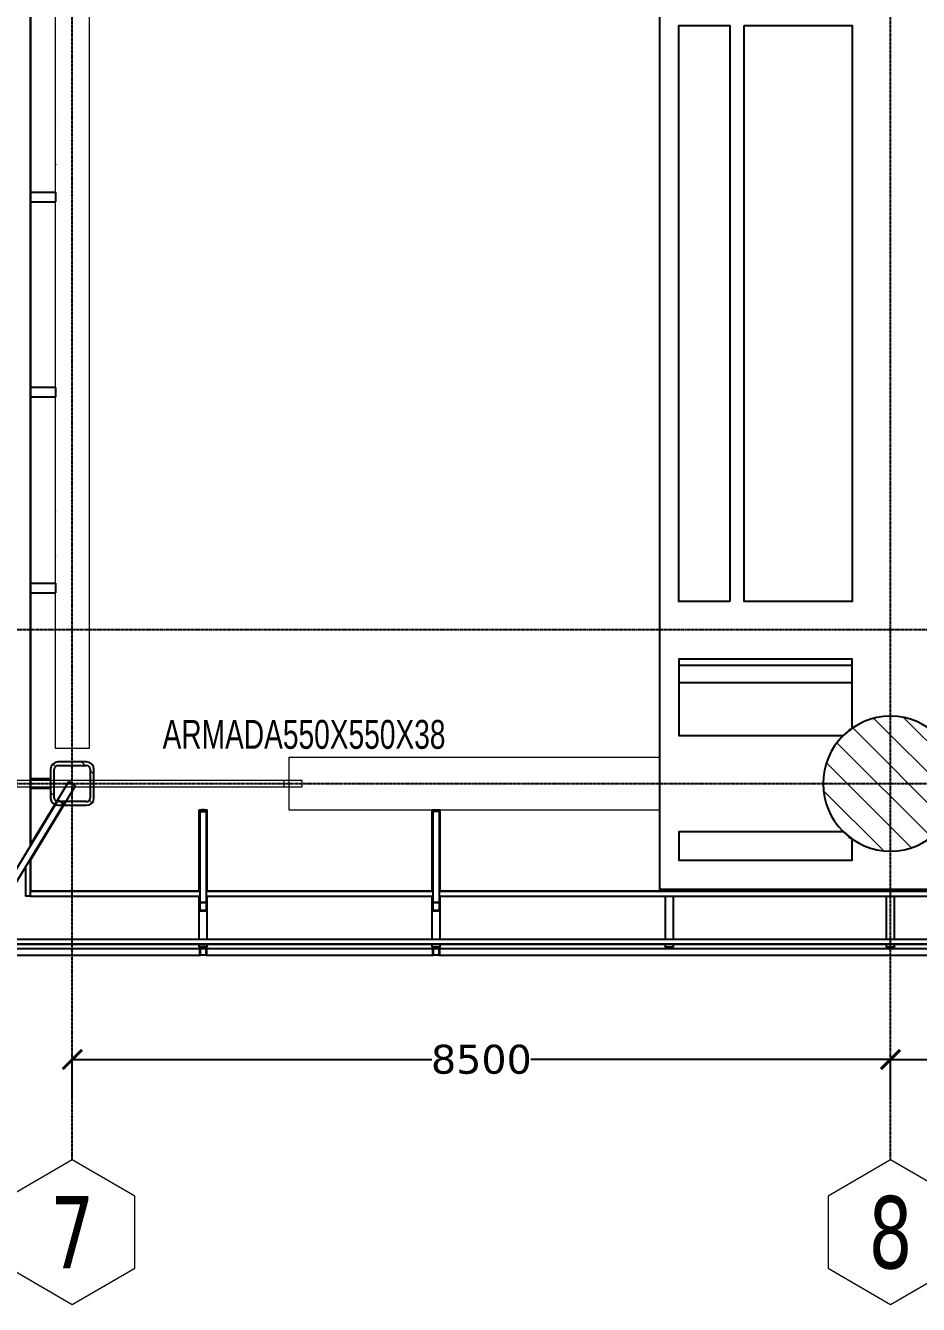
# Model space of a CAD drawing. Header units: millimetres. Extents: x -13767 to 81767, y -11242 to 31862.
# Drawn here: x -485 to 8790, y -5407 to 7870 of the extents above; entities that cross this region are included whole.
import ezdxf
from ezdxf.enums import TextEntityAlignment as Align

# ---------------------------------------------------------------- set-up
doc = ezdxf.new("R2010")
doc.units = ezdxf.units.MM
doc.linetypes.add('Dash', pattern=[0.15875, 0.079375, -0.079375])
doc.linetypes.add('DXK_LINE_DOT3', pattern=[5.9187, 2.979, -0.9799, 0.9799, -0.9799])
for name, color, linetype, lineweight in [('0-1', 250, 'Continuous', 5), ('A-DETL-HDLN', 90, 'Dash', 9), ('E_B_PLACA-1', 10, 'Continuous', 25), ('E_B_PLACA-2', 31, 'Continuous', 25), ('E_COLUMNAS', 1, 'Continuous', 18), ('E_COLUMNAS-1', 31, 'Continuous', 25), ('E_COLUMNAS-2', 1, 'Continuous', 25), ('E_COLUMNAS-4', 1, 'Continuous', 35), ('E_TEXTO', 3, 'Continuous', 9), ('E_VIGAS-1', 6, 'Continuous', 25), ('E_VIGAS-2', 10, 'Continuous', 25), ('HCB_EJES', 1, 'DXK_LINE_DOT3', 9), ('HCB_VIGAS', 4, 'Continuous', 15), ('S-COLS-HDLN-1', 1, 'Continuous', 35), ('S-COLS-HDLN-2', 1, 'Continuous', 9), ('S-FSTN', 2, 'Continuous', 9), ('S-FSTN-1', 2, 'Dash', 9)]:
    doc.layers.add(name, color=color, linetype=linetype, lineweight=lineweight)
for name, color, linetype in [('COTAS', 8, 'Continuous'), ('HCB-EJES', 1, 'Continuous'), ('HCB-ROTULOS', 2, 'Continuous')]:
    doc.layers.add(name, color=color, linetype=linetype)
doc.styles.add('Arial Narrow_2', font='', dxfattribs={"width": 0.85, "height": 0.3})
doc.styles.add('VERDANA', font='verdana.ttf')
doc.styles.get('Arial Narrow_2').set_extended_font_data('Arial Narrow')
doc.dimstyles.new('1.125', dxfattribs={"dimscale": 0, "dimtxt": 300, "dimasz": 200, "dimexe": 4, "dimexo": 4, "dimgap": 15, "dimtad": 0, "dimdec": 0, "dimzin": 4, "dimdsep": 46, "dimtxsty": 'VERDANA', "dimblk": 'ARCHTICK', "dimcen": -10, "dimclrd": 256, "dimclrt": 3, "dimadec": 0, "dimazin": 0, "dimtfac": 1, "dimtdec": 0, "dimtmove": 2, "dimatfit": 0, "dimldrblk": 'OBLIQUE', "dimfxl": 0.05, "dimtolj": 1, "dimtzin": 0, "dimarcsym": 0})

# ---------------------------------------------------------------- blocks, each defined once
blk = doc.blocks.new('EST_SFM_VIGA-METALICA-SECCION-C - EST_SFM_VIGA-METALICA-UPN100-1529678-_26_00m_N_E_-NIVEL-7 DOC')
at = {"layer": 'E_VIGAS-2'}
for p, q in [((13.374, 0.018), (-13.422, 0.018)), ((13.894, 0.018), (13.507, 0.018)), ((13.894, 0.018), (13.894, -0.032)), ((13.589, -0.032), (13.893, -0.032))]:
    blk.add_line(p, q, dxfattribs=at)
blk = doc.blocks.new('EST_SFM_VIGA-METALICA-SECCION-C - EST_SFM_VIGA-METALICA-UPN100-1527742-_26_00m_N_E_-NIVEL-7 DOC')
at = {"layer": 'E_VIGAS-2'}
for p, q in [((-34.827, -0.032), (-34.827, 0.018)), ((-33.066, 0.018), (-34.827, 0.018)), ((-30.646, 0.018), (-32.997, 0.018)), ((29.794, 0.018), (-30.577, 0.018)), ((-34.827, -0.032), (-33.066, -0.032)), ((-32.997, -0.032), (-30.646, -0.032)), ((-30.577, -0.032), (29.794, -0.032))]:
    blk.add_line(p, q, dxfattribs=at)
blk = doc.blocks.new('EST_SFM_VIGA-METALICA-SECCION-C - EST_SFM_VIGA-METALICA-UPN100-1527772-_26_00m_N_E_-NIVEL-7 DOC')
at = {"layer": 'E_VIGAS-2'}
for p, q in [((34.942, 0.032), (-34.929, 0.032)), ((-34.929, -0.018), (34.942, -0.018))]:
    blk.add_line(p, q, dxfattribs=at)
blk = doc.blocks.new('EST_SFM_VIGA-METALICA-SECCION-C - EST_SFM_VIGA-METALICA-UPN160-1608463-_26_00m_N_E_-NIVEL-7 DOC')
at = {"layer": 'E_VIGAS-1'}
for p, q in [((-32.756, 0.047), (-35.11, 0.047)), ((-32.688, 0.047), (-32.755, 0.047)), ((-30.336, 0.047), (-32.687, 0.047)), ((-30.268, 0.047), (-30.335, 0.047)), ((30.104, 0.047), (-30.267, 0.047)), ((-35.116, -0.018), (-32.75, -0.018)), ((-32.692, -0.018), (-30.33, -0.018)), ((-30.272, -0.018), (30.11, -0.018))]:
    blk.add_line(p, q, dxfattribs=at)
blk = doc.blocks.new('EST_SCM_COLUMNA-METALICA-SECCION-CUADRADA - EST_SCM_COLUMNA-TUBULAR-CUADRADA_PTEØ_70x70 e_3mm-1610053-_26_00m_N_E_-NIVEL-7 DOC')
at = {"layer": 'E_COLUMNAS-1'}
for p, q in [((-0.035, -0.029), (-0.035, 0.029)), ((-0.032, 0.029), (-0.032, -0.029)), ((-0.029, 0.035), (0.029, 0.035)), ((0.029, 0.032), (-0.029, 0.032)), ((0.032, -0.029), (0.032, 0.029)), ((0.035, 0.029), (0.035, -0.029)), ((-0.029, -0.032), (0.029, -0.032)), ((0.029, -0.035), (-0.029, -0.035))]:
    blk.add_line(p, q, dxfattribs=at)
for centre, radius, start, end in [((-0.029, 0.029), 0.006, 90, 180), ((-0.029, 0.029), 0.006, 90, 180), ((-0.029, 0.029), 0.003, 90, 180), ((-0.029, 0.029), 0.003, 90, 180), ((0.029, 0.029), 0.006, 0, 90), ((0.029, 0.029), 0.006, 0, 90), ((0.029, 0.029), 0.003, 0, 90), ((0.029, 0.029), 0.003, 0, 90), ((-0.029, -0.029), 0.006, 180, 270), ((-0.029, -0.029), 0.006, 180, 270), ((-0.029, -0.029), 0.003, 180, 270), ((-0.029, -0.029), 0.003, 180, 270), ((0.029, -0.029), 0.003, 270, 360), ((0.029, -0.029), 0.006, 270, 0), ((0.029, -0.029), 0.006, 270, 0), ((0.029, -0.029), 0.003, 270, 0)]:
    blk.add_arc(centre, radius, start, end, dxfattribs=at)
blk = doc.blocks.new('DCTIB_CNI_EST_MOD-1A-FAC_0001_rvt-1-_26_00m_N_E_-NIVEL-7 DOC')
at = {"layer": 'E_B_PLACA-1'}
for p, q in [((-74.597, 166.811), (-74.597, 140.014)), ((-74.597, 139.881), (-74.597, 139.545)), ((-74.597, 139.545), (-72.836, 139.545)), ((-72.768, 139.545), (-70.416, 139.545)), ((-70.348, 139.545), (-9.976, 139.545)), ((-5.177, 138.995), (-75.147, 138.995))]:
    blk.add_line(p, q, dxfattribs=at)
at = {"layer": 'E_B_PLACA-2'}
for p, q in [((-74.597, 140.014), (-74.597, 166.811)), ((-74.597, 139.545), (-74.597, 139.881)), ((-72.836, 139.545), (-74.597, 139.545)), ((-70.416, 139.545), (-72.768, 139.545)), ((-9.976, 139.545), (-70.348, 139.545)), ((-75.147, 138.995), (-5.177, 138.995))]:
    blk.add_line(p, q, dxfattribs=at)
at = {"layer": 'E_VIGAS-1'}
for p, q in [((-74.597, 146.804), (-74.337, 146.804)), ((-74.337, 146.804), (-74.337, 146.704)), ((-74.597, 146.704), (-74.337, 146.704)), ((-74.337, 144.774), (-74.597, 144.774)), ((-74.337, 144.774), (-74.337, 144.674)), ((-74.337, 144.674), (-74.597, 144.674)), ((-74.597, 142.743), (-74.338, 142.743)), ((-74.338, 142.743), (-74.338, 142.643)), ((-74.597, 142.643), (-74.338, 142.643)), ((-74.387, 140.712), (-74.597, 140.712)), ((-74.597, 140.027), (-74.197, 140.684)), ((-74.597, 139.869), (-74.127, 140.641)), ((-74.387, 140.612), (-74.597, 140.612)), ((-74.387, 140.712), (-74.387, 140.612)), ((-74.197, 140.684), (-74.127, 140.641)), ((-74.311, 140.486), (-74.913, 139.496)), ((-74.251, 140.454), (-74.306, 140.488)), ((-74.854, 139.46), (-74.251, 140.449)), ((-72.843, 140.392), (-72.815, 140.392)), ((-72.843, 140.391), (-72.761, 140.391)), ((-72.843, 139.545), (-72.843, 140.391)), ((-72.837, 140.367), (-72.837, 139.425)), ((-72.77, 140.371), (-72.834, 140.371)), ((-72.8, 140.392), (-72.805, 140.392)), ((-72.805, 140.391), (-72.805, 140.391)), ((-72.8, 140.391), (-72.8, 140.391)), ((-72.789, 140.392), (-72.761, 140.392)), ((-72.767, 139.425), (-72.767, 140.367)), ((-72.761, 139.545), (-72.761, 140.391)), ((-70.423, 140.391), (-70.341, 140.391)), ((-70.423, 139.545), (-70.423, 140.391)), ((-70.417, 140.37), (-70.417, 139.425)), ((-70.35, 140.373), (-70.414, 140.373)), ((-70.347, 139.425), (-70.347, 140.37)), ((-70.341, 139.545), (-70.341, 140.391)), ((-68.003, 139.567), (-67.921, 139.567)), ((-68.003, 139.567), (-68.003, 139.545)), ((-67.921, 139.567), (-67.921, 139.545)), ((-65.703, 139.567), (-65.621, 139.567)), ((-65.703, 139.545), (-65.703, 139.567)), ((-65.621, 139.545), (-65.621, 139.567)), ((-72.837, 139.425), (-72.837, 139.347)), ((-72.836, 139.428), (-72.836, 139.425)), ((-72.836, 139.347), (-72.836, 139.425)), ((-72.77, 139.429), (-72.834, 139.429)), ((-72.834, 139.427), (-72.77, 139.427)), ((-72.769, 139.425), (-72.769, 139.428)), ((-72.769, 139.425), (-72.769, 139.347)), ((-72.767, 139.347), (-72.767, 139.425)), ((-70.417, 139.425), (-70.417, 139.347)), ((-70.416, 139.428), (-70.416, 139.425)), ((-70.416, 139.347), (-70.416, 139.425)), ((-70.35, 139.429), (-70.414, 139.429)), ((-70.414, 139.427), (-70.35, 139.427)), ((-70.349, 139.425), (-70.349, 139.428)), ((-70.349, 139.425), (-70.349, 139.347)), ((-70.347, 139.347), (-70.347, 139.425)), ((-72.836, 139.354), (-72.836, 139.347)), ((-72.77, 139.345), (-72.834, 139.345)), ((-72.834, 139.343), (-72.77, 139.343)), ((-72.769, 139.347), (-72.769, 139.354)), ((-70.416, 139.354), (-70.416, 139.347)), ((-70.35, 139.345), (-70.414, 139.345)), ((-70.414, 139.343), (-70.35, 139.343)), ((-70.349, 139.347), (-70.349, 139.354)), ((-72.843, 138.967), (-72.843, 138.995)), ((-72.761, 138.967), (-72.843, 138.967)), ((-72.843, 138.966), (-72.843, 138.967)), ((-72.843, 138.967), (-72.761, 138.967)), ((-72.843, 138.966), (-72.815, 138.966)), ((-72.815, 138.966), (-72.843, 138.966)), ((-72.805, 138.961), (-72.805, 138.966)), ((-72.805, 138.952), (-72.805, 138.961)), ((-72.805, 138.947), (-72.805, 138.949)), ((-72.8, 138.966), (-72.8, 138.961)), ((-72.8, 138.961), (-72.8, 138.952)), ((-72.8, 138.949), (-72.8, 138.947)), ((-72.761, 138.966), (-72.789, 138.966)), ((-72.789, 138.966), (-72.761, 138.966)), ((-72.761, 138.967), (-72.761, 138.995)), ((-72.761, 138.967), (-72.761, 138.966)), ((-70.423, 138.967), (-70.423, 138.995)), ((-70.423, 138.966), (-70.423, 138.967)), ((-70.423, 138.967), (-70.341, 138.967)), ((-70.395, 138.966), (-70.423, 138.966)), ((-70.385, 138.961), (-70.385, 138.966)), ((-70.385, 138.952), (-70.385, 138.961)), ((-70.385, 138.947), (-70.385, 138.949)), ((-70.38, 138.966), (-70.38, 138.961)), ((-70.38, 138.961), (-70.38, 138.952)), ((-70.38, 138.949), (-70.38, 138.947)), ((-70.341, 138.966), (-70.369, 138.966)), ((-70.341, 138.967), (-70.341, 138.995)), ((-70.341, 138.967), (-70.341, 138.966)), ((-68.003, 138.995), (-68.003, 138.967)), ((-68.003, 138.967), (-67.921, 138.967)), ((-68.003, 138.966), (-68.003, 138.967)), ((-67.975, 138.966), (-68.003, 138.966)), ((-67.965, 138.961), (-67.965, 138.966)), ((-67.965, 138.947), (-67.965, 138.961)), ((-67.96, 138.966), (-67.96, 138.961)), ((-67.96, 138.961), (-67.96, 138.947)), ((-67.921, 138.966), (-67.949, 138.966)), ((-67.921, 138.995), (-67.921, 138.967)), ((-67.921, 138.967), (-67.921, 138.966)), ((-65.703, 138.967), (-65.703, 138.995)), ((-65.703, 138.966), (-65.703, 138.967)), ((-65.703, 138.967), (-65.621, 138.967)), ((-65.675, 138.966), (-65.703, 138.966)), ((-65.665, 138.961), (-65.665, 138.966)), ((-65.665, 138.947), (-65.665, 138.961)), ((-65.66, 138.966), (-65.66, 138.961)), ((-65.66, 138.961), (-65.66, 138.947)), ((-65.621, 138.966), (-65.649, 138.966)), ((-65.621, 138.967), (-65.621, 138.995)), ((-65.621, 138.967), (-65.621, 138.966))]:
    blk.add_line(p, q, dxfattribs=at)
at = {"layer": 'E_VIGAS-1', "flags": 128}
for points in [[(-74.306, 140.488), (-74.307, 140.488), (-74.307, 140.488), (-74.308, 140.488), (-74.309, 140.488), (-74.309, 140.487), (-74.31, 140.487), (-74.311, 140.486)], [(-74.251, 140.449), (-74.25, 140.45), (-74.25, 140.451), (-74.25, 140.452), (-74.25, 140.453), (-74.25, 140.453), (-74.251, 140.454), (-74.251, 140.454)], [(-72.837, 140.367), (-72.837, 140.368), (-72.837, 140.369), (-72.836, 140.369), (-72.836, 140.37), (-72.835, 140.37), (-72.835, 140.371), (-72.834, 140.371)], [(-72.77, 140.371), (-72.769, 140.371), (-72.769, 140.37), (-72.768, 140.37), (-72.768, 140.369), (-72.767, 140.369), (-72.767, 140.368), (-72.767, 140.367)], [(-70.417, 140.37), (-70.417, 140.37), (-70.417, 140.371), (-70.416, 140.372), (-70.416, 140.372), (-70.415, 140.373), (-70.415, 140.373), (-70.414, 140.373)], [(-70.35, 140.373), (-70.349, 140.373), (-70.349, 140.373), (-70.348, 140.372), (-70.348, 140.372), (-70.347, 140.371), (-70.347, 140.37), (-70.347, 140.37)], [(-72.834, 139.429), (-72.835, 139.429), (-72.835, 139.428), (-72.836, 139.428), (-72.836, 139.427), (-72.837, 139.427), (-72.837, 139.426), (-72.837, 139.425)], [(-72.836, 139.425), (-72.836, 139.425), (-72.835, 139.426), (-72.835, 139.426), (-72.835, 139.426), (-72.835, 139.427), (-72.834, 139.427), (-72.834, 139.427)], [(-72.767, 139.425), (-72.767, 139.426), (-72.767, 139.427), (-72.768, 139.427), (-72.768, 139.428), (-72.769, 139.428), (-72.769, 139.429), (-72.77, 139.429)], [(-72.77, 139.427), (-72.77, 139.427), (-72.769, 139.427), (-72.769, 139.426), (-72.769, 139.426), (-72.769, 139.426), (-72.769, 139.425), (-72.769, 139.425)], [(-70.414, 139.429), (-70.415, 139.429), (-70.415, 139.428), (-70.416, 139.428), (-70.416, 139.427), (-70.417, 139.427), (-70.417, 139.426), (-70.417, 139.425)], [(-70.416, 139.425), (-70.416, 139.425), (-70.415, 139.426), (-70.415, 139.426), (-70.415, 139.426), (-70.415, 139.427), (-70.414, 139.427), (-70.414, 139.427)], [(-70.347, 139.425), (-70.347, 139.426), (-70.347, 139.427), (-70.348, 139.427), (-70.348, 139.428), (-70.349, 139.428), (-70.349, 139.429), (-70.35, 139.429)], [(-70.35, 139.427), (-70.35, 139.427), (-70.349, 139.427), (-70.349, 139.426), (-70.349, 139.426), (-70.349, 139.426), (-70.349, 139.425), (-70.349, 139.425)], [(-72.837, 139.347), (-72.837, 139.346), (-72.837, 139.345), (-72.836, 139.345), (-72.836, 139.344), (-72.835, 139.344), (-72.835, 139.343), (-72.834, 139.343)], [(-72.834, 139.345), (-72.834, 139.345), (-72.835, 139.345), (-72.835, 139.346), (-72.835, 139.346), (-72.835, 139.346), (-72.836, 139.347), (-72.836, 139.347)], [(-72.77, 139.343), (-72.769, 139.343), (-72.769, 139.344), (-72.768, 139.344), (-72.768, 139.345), (-72.767, 139.345), (-72.767, 139.346), (-72.767, 139.347)], [(-72.769, 139.347), (-72.769, 139.347), (-72.769, 139.346), (-72.769, 139.346), (-72.769, 139.346), (-72.769, 139.345), (-72.77, 139.345), (-72.77, 139.345)], [(-70.417, 139.347), (-70.417, 139.346), (-70.417, 139.345), (-70.416, 139.345), (-70.416, 139.344), (-70.415, 139.344), (-70.415, 139.343), (-70.414, 139.343)], [(-70.414, 139.345), (-70.414, 139.345), (-70.415, 139.345), (-70.415, 139.346), (-70.415, 139.346), (-70.415, 139.346), (-70.416, 139.347), (-70.416, 139.347)], [(-70.35, 139.343), (-70.349, 139.343), (-70.349, 139.344), (-70.348, 139.344), (-70.348, 139.345), (-70.347, 139.345), (-70.347, 139.346), (-70.347, 139.347)], [(-70.349, 139.347), (-70.349, 139.347), (-70.349, 139.346), (-70.349, 139.346), (-70.349, 139.346), (-70.349, 139.345), (-70.35, 139.345), (-70.35, 139.345)]]:
    blk.add_lwpolyline(points, dxfattribs=at)
at = {"layer": 'E_VIGAS-1'}
for centre, start_param, end_param in [((-72.815, 140.391), 0, 1.570796), ((-72.815, 140.391), 4.974188, 5.497787), ((-72.815, 140.391), 6.021386, 6.283185), ((-72.789, 140.391), 1.570796, 3.141593), ((-72.789, 140.391), 3.141593, 3.403392), ((-72.789, 140.391), 3.926991, 4.45059)]:
    blk.add_ellipse(centre, major_axis=(0.0107, 0), ratio=0.002301, start_param=start_param, end_param=end_param, dxfattribs=at)
for points, knots in [([(-72.815, 138.966), (-72.814, 138.966), (-72.813, 138.966), (-72.81, 138.966), (-72.808, 138.965), (-72.806, 138.964), (-72.805, 138.963), (-72.805, 138.962), (-72.805, 138.961)], [0, 0, 0, 0, 0.142857, 0.285714, 0.428571, 0.571429, 0.785714, 1, 1, 1, 1]), ([(-72.805, 138.961), (-72.805, 138.962), (-72.805, 138.963), (-72.807, 138.965), (-72.808, 138.965), (-72.81, 138.966), (-72.811, 138.966), (-72.812, 138.966), (-72.814, 138.966), (-72.815, 138.966)], [0, 0, 0, 0, 0.285714, 0.428571, 0.571429, 0.678571, 0.732143, 0.785714, 1, 1, 1, 1]), ([(-72.79, 138.966), (-72.791, 138.966), (-72.792, 138.966), (-72.794, 138.966), (-72.796, 138.965), (-72.798, 138.965), (-72.799, 138.963), (-72.8, 138.962), (-72.8, 138.961)], [0.0727388, 0.0727388, 0.0727388, 0.0727388, 0.1428571, 0.2857143, 0.4285714, 0.5714286, 0.7857143, 1, 1, 1, 1]), ([(-72.8, 138.961), (-72.8, 138.962), (-72.799, 138.963), (-72.798, 138.965), (-72.796, 138.965), (-72.795, 138.966), (-72.794, 138.966), (-72.792, 138.966), (-72.79, 138.966), (-72.789, 138.966)], [0, 0, 0, 0, 0.285714, 0.428571, 0.571429, 0.678571, 0.732143, 0.785714, 1, 1, 1, 1]), ([(-70.395, 138.966), (-70.394, 138.966), (-70.393, 138.966), (-70.39, 138.966), (-70.388, 138.965), (-70.386, 138.964), (-70.385, 138.963), (-70.385, 138.962), (-70.385, 138.961)], [0, 0, 0, 0, 0.142857, 0.285714, 0.428571, 0.571429, 0.785714, 1, 1, 1, 1]), ([(-70.385, 138.961), (-70.385, 138.962), (-70.385, 138.963), (-70.387, 138.965), (-70.388, 138.965), (-70.39, 138.966), (-70.391, 138.966), (-70.392, 138.966), (-70.394, 138.966), (-70.395, 138.966)], [0, 0, 0, 0, 0.285714, 0.428571, 0.571429, 0.678571, 0.732143, 0.785714, 1, 1, 1, 1]), ([(-70.369, 138.966), (-70.37, 138.966), (-70.371, 138.966), (-70.374, 138.966), (-70.376, 138.965), (-70.378, 138.964), (-70.379, 138.963), (-70.38, 138.962), (-70.38, 138.961)], [0, 0, 0, 0, 0.142857, 0.285714, 0.428571, 0.571429, 0.785714, 1, 1, 1, 1]), ([(-70.38, 138.961), (-70.38, 138.962), (-70.379, 138.963), (-70.378, 138.965), (-70.376, 138.965), (-70.375, 138.966), (-70.374, 138.966), (-70.372, 138.966), (-70.37, 138.966), (-70.369, 138.966)], [0, 0, 0, 0, 0.285714, 0.428571, 0.571429, 0.678571, 0.732143, 0.785714, 1, 1, 1, 1]), ([(-67.965, 138.961), (-67.965, 138.962), (-67.965, 138.963), (-67.967, 138.965), (-67.968, 138.965), (-67.97, 138.966), (-67.971, 138.966), (-67.972, 138.966), (-67.974, 138.966), (-67.975, 138.966)], [0, 0, 0, 0, 0.285714, 0.428571, 0.571429, 0.678571, 0.732143, 0.785714, 1, 1, 1, 1]), ([(-67.975, 138.966), (-67.974, 138.966), (-67.973, 138.966), (-67.97, 138.966), (-67.968, 138.965), (-67.966, 138.964), (-67.965, 138.963), (-67.965, 138.962), (-67.965, 138.961)], [0, 0, 0, 0, 0.142857, 0.285714, 0.428571, 0.571429, 0.785714, 1, 1, 1, 1]), ([(-67.96, 138.961), (-67.96, 138.962), (-67.959, 138.963), (-67.958, 138.965), (-67.956, 138.965), (-67.955, 138.966), (-67.954, 138.966), (-67.952, 138.966), (-67.95, 138.966), (-67.949, 138.966)], [0, 0, 0, 0, 0.285714, 0.428571, 0.571429, 0.678571, 0.732143, 0.785714, 1, 1, 1, 1]), ([(-67.949, 138.966), (-67.95, 138.966), (-67.951, 138.966), (-67.954, 138.966), (-67.956, 138.965), (-67.958, 138.964), (-67.959, 138.963), (-67.96, 138.962), (-67.96, 138.961)], [0, 0, 0, 0, 0.142857, 0.285714, 0.428571, 0.571429, 0.785714, 1, 1, 1, 1]), ([(-65.675, 138.966), (-65.674, 138.966), (-65.673, 138.966), (-65.67, 138.966), (-65.668, 138.965), (-65.666, 138.964), (-65.665, 138.963), (-65.665, 138.962), (-65.665, 138.961)], [0, 0, 0, 0, 0.142857, 0.285714, 0.428571, 0.571429, 0.785714, 1, 1, 1, 1]), ([(-65.665, 138.961), (-65.665, 138.962), (-65.665, 138.963), (-65.667, 138.965), (-65.668, 138.965), (-65.67, 138.966), (-65.671, 138.966), (-65.672, 138.966), (-65.674, 138.966), (-65.675, 138.966)], [0, 0, 0, 0, 0.285714, 0.428571, 0.571429, 0.678571, 0.732143, 0.785714, 1, 1, 1, 1]), ([(-65.649, 138.966), (-65.65, 138.966), (-65.651, 138.966), (-65.654, 138.966), (-65.656, 138.965), (-65.658, 138.964), (-65.659, 138.963), (-65.66, 138.962), (-65.66, 138.961)], [0, 0, 0, 0, 0.142857, 0.285714, 0.428571, 0.571429, 0.785714, 1, 1, 1, 1]), ([(-65.66, 138.961), (-65.66, 138.962), (-65.659, 138.963), (-65.658, 138.965), (-65.656, 138.965), (-65.655, 138.966), (-65.654, 138.966), (-65.652, 138.966), (-65.65, 138.966), (-65.649, 138.966)], [0, 0, 0, 0, 0.285714, 0.428571, 0.571429, 0.678571, 0.732143, 0.785714, 1, 1, 1, 1])]:
    blk.add_open_spline(points, degree=3, knots=knots, dxfattribs=at)
at = {"layer": 'E_VIGAS-2'}
for p, q in [((-72.843, 139.045), (-72.843, 139.495)), ((-72.761, 139.045), (-72.761, 139.495)), ((-70.423, 139.045), (-70.423, 139.495)), ((-70.341, 139.045), (-70.341, 139.495)), ((-68.003, 139.495), (-68.003, 139.045)), ((-67.921, 139.495), (-67.921, 139.045)), ((-65.703, 139.045), (-65.703, 139.495)), ((-65.621, 139.045), (-65.621, 139.495))]:
    blk.add_line(p, q, dxfattribs=at)
at = {"layer": 'E_COLUMNAS-1'}
for p in [(-72.802, 138.917), (-70.382, 138.917)]:
    blk.add_blockref('EST_SCM_COLUMNA-METALICA-SECCION-CUADRADA - EST_SCM_COLUMNA-TUBULAR-CUADRADA_PTEØ_70x70 e_3mm-1610053-_26_00m_N_E_-NIVEL-7 DOC', p, dxfattribs=at)
at = {"layer": 'E_VIGAS-1', "rotation": 270.0000000000001}
blk.add_blockref('EST_SFM_VIGA-METALICA-SECCION-C - EST_SFM_VIGA-METALICA-UPN100-1529678-_26_00m_N_E_-NIVEL-7 DOC', (-74.615, 153.388), dxfattribs=at)
at = {"layer": 'E_VIGAS-1'}
for name, p in [('EST_SFM_VIGA-METALICA-SECCION-C - EST_SFM_VIGA-METALICA-UPN100-1527742-_26_00m_N_E_-NIVEL-7 DOC', (-39.77, 139.527)), ('EST_SFM_VIGA-METALICA-SECCION-C - EST_SFM_VIGA-METALICA-UPN100-1527772-_26_00m_N_E_-NIVEL-7 DOC', (-40.169, 139.013)), ('EST_SFM_VIGA-METALICA-SECCION-C - EST_SFM_VIGA-METALICA-UPN160-1608463-_26_00m_N_E_-NIVEL-7 DOC', (-40.081, 138.9))]:
    blk.add_blockref(name, p, dxfattribs=at)
blk = doc.blocks.new('EST_SCM_COLUMNA-SECCION-CIRCULAR - EST_SCM_COLUMNA-CONCRETO-CIRCULAR_Ø_140cm-1247706-_26_00m_N_E_-NIVEL-7 DOC')
at = {"layer": 'E_COLUMNAS'}
h = blk.add_hatch(dxfattribs=at)
h.set_pattern_fill('FP_4', color=256, style=0, pattern_type=2)
h.set_pattern_definition([(135, (65.662, -140.662), (-0.15909903, -0.15909903), [])])
h.paths.add_polyline_path([(0, -0.7), (0.091, -0.694), (0.181, -0.676), (0.268, -0.647), (0.35, -0.606), (0.426, -0.555), (0.495, -0.495), (0.555, -0.426), (0.606, -0.35), (0.647, -0.268), (0.676, -0.181), (0.694, -0.09), (0.7, 0), (0.694, 0.091), (0.675, 0.185), (0.645, 0.271), (0.603, 0.354), (0.551, 0.431), (0.489, 0.5), (0.426, 0.555), (0.339, 0.612), (0.255, 0.651), (0.169, 0.679), (0.079, 0.695), (0, 0.7), (-0.091, 0.694), (-0.181, 0.676), (-0.268, 0.647), (-0.35, 0.606), (-0.426, 0.555), (-0.495, 0.495), (-0.555, 0.426), (-0.606, 0.35), (-0.647, 0.268), (-0.676, 0.181), (-0.694, 0.091), (-0.7, 0), (-0.694, -0.093), (-0.675, -0.183), (-0.645, -0.271), (-0.603, -0.354), (-0.551, -0.431), (-0.489, -0.5), (-0.426, -0.555), (-0.35, -0.606), (-0.255, -0.651), (-0.169, -0.679), (-0.091, -0.694)])
at = {"layer": 'E_COLUMNAS-2'}
for start, end in [(360, 180), (180, 360)]:
    blk.add_arc((0, 0), 0.7, start, end, dxfattribs=at)
blk = doc.blocks.new('EST_SCM_COLUMNA-METALICA-SECCION-CUADRADA - EST_SCM_COLUMNA-TUBULAR-CUADRADA_ARMADA_450X450X38-2810452-_26_00m_N_E_-NIVEL-7 DOC')
at = {"layer": 'S-COLS-HDLN-2'}
h = blk.add_hatch(dxfattribs=at)
h.set_pattern_fill('FP_9', color=256, style=0, pattern_type=2)
h.set_pattern_definition([(135, (74.162, -140.662), (-0.15909903, -0.15909903), [])])
h.paths.add_polyline_path([(0.012, -0.225), (0.149, -0.225), (0.178, -0.219), (0.203, -0.203), (0.219, -0.178), (0.225, -0.149), (0.225, 0.149), (0.219, 0.178), (0.203, 0.203), (0.178, 0.219), (0.149, 0.225), (-0.149, 0.225), (-0.178, 0.219), (-0.203, 0.203), (-0.219, 0.178), (-0.225, 0.149), (-0.225, -0.149), (-0.219, -0.178), (-0.203, -0.203), (-0.178, -0.219), (-0.149, -0.225), (0.008, -0.225)])
h.paths.add_polyline_path([(0.012, -0.187), (-0.149, -0.187), (-0.168, -0.182), (-0.182, -0.168), (-0.187, -0.149), (-0.187, 0.149), (-0.182, 0.168), (-0.168, 0.182), (-0.149, 0.187), (0.149, 0.187), (0.168, 0.182), (0.182, 0.168), (0.187, 0.149), (0.187, -0.149), (0.182, -0.168), (0.168, -0.182), (0.149, -0.187)])
at = {"layer": 'E_COLUMNAS-2'}
for p, q in [((-0.225, 0.149), (-0.225, -0.149)), ((-0.187, -0.149), (-0.187, 0.149)), ((0.149, 0.225), (-0.149, 0.225)), ((-0.149, 0.187), (0.149, 0.187)), ((0.187, 0.149), (0.187, -0.149)), ((0.225, -0.149), (0.225, 0.149)), ((0.149, -0.187), (-0.149, -0.187)), ((-0.149, -0.225), (0.149, -0.225))]:
    blk.add_line(p, q, dxfattribs=at)
for centre, radius, start, end in [((-0.149, 0.149), 0.076, 90, 180), ((-0.149, 0.149), 0.038, 90, 180), ((0.149, 0.149), 0.076, 360, 90), ((0.149, 0.149), 0.038, 0, 90), ((-0.149, -0.149), 0.076, 180, 270), ((-0.149, -0.149), 0.038, 180, 270), ((0.149, -0.149), 0.076, 270, 360), ((0.149, -0.149), 0.038, 270, 0)]:
    blk.add_arc(centre, radius, start, end, dxfattribs=at)
blk = doc.blocks.new('Family - 2447178-_26_00m_N_E_-NIVEL-7 DOC')
at = {"layer": 'A-DETL-HDLN'}
for p, q in [((-74.349, 140.694), (-74.387, 140.694)), ((-74.387, 140.63), (-74.349, 140.63)), ((-73.937, 140.694), (-73.975, 140.694)), ((-73.975, 140.63), (-73.937, 140.63)), ((-71.962, 140.63), (-71.962, 140.694))]:
    blk.add_line(p, q, dxfattribs=at)
at = {"layer": 'S-FSTN'}
for p, q in [((-75.026, 140.63), (-75.026, 140.694)), ((-74.74, 140.694), (-75.026, 140.694)), ((-75.026, 140.63), (-74.74, 140.63)), ((-74.387, 140.694), (-74.74, 140.694)), ((-74.74, 140.694), (-74.74, 140.63)), ((-74.74, 140.63), (-74.387, 140.63)), ((-73.975, 140.694), (-74.349, 140.694)), ((-74.349, 140.63), (-73.975, 140.63)), ((-71.773, 140.694), (-73.937, 140.694)), ((-73.937, 140.63), (-71.773, 140.63)), ((-71.773, 140.63), (-71.773, 140.694))]:
    blk.add_line(p, q, dxfattribs=at)
blk = doc.blocks.new('_ArchTick')
at = {"color": 0, "linetype": 'ByBlock', "const_width": 0.15}
blk.add_lwpolyline([(-0.5, -0.5), (0.5, 0.5)], dxfattribs=at)
blk = doc.blocks.new('*D543')
at = {"layer": 'COTAS', "color": 0, "lineweight": -2, "transparency": 16777216}
for p, q in [((0, -3282), (0, -2860)), ((8500, -3282), (8500, -2860))]:
    blk.add_line(p, q, dxfattribs=at)
at = {"layer": 'COTAS', "lineweight": -2, "transparency": 16777216}
for p, q in [((0, -2864), (3736, -2864)), ((8500, -2864), (4764, -2864))]:
    blk.add_line(p, q, dxfattribs=at)
at = {"layer": 'Defpoints', "color": 0, "transparency": 16777216}
for p in [(0, -2864), (0, -3286), (8500, -3286)]:
    blk.add_point(p, dxfattribs=at)
at = {"layer": 'COTAS', "lineweight": -2, "transparency": 16777216, "xscale": 200, "yscale": 200, "zscale": 200, "rotation": 180}
blk.add_blockref('_ArchTick', (0, -2864), dxfattribs=at)
at = {"layer": 'COTAS', "lineweight": -2, "transparency": 16777216, "xscale": 200, "yscale": 200, "zscale": 200}
blk.add_blockref('_ArchTick', (8500, -2864), dxfattribs=at)
at = {"layer": 'COTAS', "color": 3, "transparency": 16777216, "insert": (4250, -2864), "char_height": 300, "attachment_point": 5, "style": 'VERDANA'}
blk.add_mtext('\\A1;8500', dxfattribs=at)
blk = doc.blocks.new('_Oblique')
at = {"color": 0, "linetype": 'ByBlock', "lineweight": -2}
blk.add_line((-0.5, -0.5), (0.5, 0.5), dxfattribs=at)
blk = doc.blocks.new('*D544')
at = {"layer": 'COTAS', "color": 0, "lineweight": -2, "transparency": 16777216}
for p, q in [((8500, -3282), (8500, -2860)), ((17000, -3282), (17000, -2860))]:
    blk.add_line(p, q, dxfattribs=at)
at = {"layer": 'COTAS', "lineweight": -2, "transparency": 16777216}
for p, q in [((8500, -2864), (12236, -2864)), ((17000, -2864), (13264, -2864))]:
    blk.add_line(p, q, dxfattribs=at)
at = {"layer": 'Defpoints', "color": 0, "transparency": 16777216}
for p in [(8500, -2864), (8500, -3286), (17000, -3286)]:
    blk.add_point(p, dxfattribs=at)
at = {"layer": 'COTAS', "lineweight": -2, "transparency": 16777216, "xscale": 200, "yscale": 200, "zscale": 200, "rotation": 180}
blk.add_blockref('_ArchTick', (8500, -2864), dxfattribs=at)
at = {"layer": 'COTAS', "lineweight": -2, "transparency": 16777216, "xscale": 200, "yscale": 200, "zscale": 200}
blk.add_blockref('_ArchTick', (17000, -2864), dxfattribs=at)
at = {"layer": 'COTAS', "color": 3, "transparency": 16777216, "insert": (12750, -2864), "char_height": 300, "attachment_point": 5, "style": 'VERDANA'}
blk.add_mtext('\\A1;8500', dxfattribs=at)

msp = doc.modelspace()

# ---------------------------------------------------------------- linework, layer by layer
at = {"layer": 'E_COLUMNAS-2'}
for start, end in [(128.26137, 134.41555), (124.85104, 126.62352), (225.58445, 231.73864), (233.37654, 235.14916)]:
    msp.add_arc((8500.1, 0), 700, start, end, dxfattribs=at)
at = {"layer": 'E_VIGAS-1', "color": 30, "true_color": 0xf26722}
for p, q in [((6300.1, 1229), (8100.1, 1229)), ((6300.1, 1049), (8100.1, 1049))]:
    msp.add_line(p, q, dxfattribs=at)
for points in [[(61900.1, 26585.6), (6100.1, 26585.6), (6100.1, -1095.8), (61900.1, -1095.8)], [(6830.3, 1891.4), (6300.1, 1891.4), (6300.1, 7870.1), (6830.3, 7870.1)], [(6980.3, 7870.1), (8100.1, 7870.1), (8100.1, 1891.4), (6980.3, 1891.4)]]:
    msp.add_lwpolyline(points, close=True, dxfattribs=at)
for points in [[(8100.1, 574.4), (8100.1, 1291.4), (6300.1, 1291.4), (6300.1, 500), (8010.2, 500)], [(8010.2, -500), (6300.1, -500), (6300.1, -795.9), (8100.1, -795.9), (8100.1, -574.4)]]:
    msp.add_lwpolyline(points, dxfattribs=at)
at = {"layer": 'HCB-EJES', "linetype": 'DXK_LINE_DOT3'}
for p, q in [((0, -3906.8), (0, 29407)), ((8500, -3906.8), (8500, 29407)), ((-8310.9, 1600), (76311.1, 1600)), ((-12267.1, 0), (80267.3, 0))]:
    msp.add_line(p, q, dxfattribs=at)
at = {"layer": 'HCB_EJES', "color": 40, "linetype": 'ByBlock', "true_color": 0xf8d731}
for points in [[(-649.5, -5031.8), (0, -5406.8), (649.5, -5031.8), (649.5, -4281.8), (0, -3906.8), (-649.5, -4281.8)], [(7850.5, -5031.8), (8500, -5406.8), (9149.5, -5031.8), (9149.5, -4281.8), (8500, -3906.8), (7850.5, -4281.8)]]:
    msp.add_lwpolyline(points, close=True, dxfattribs=at)
at = {"layer": 'HCB_VIGAS'}
for points in [[(175.1, 365), (-174.9, 365), (-174.9, 25085), (175.1, 25085)], [(6100.1, -275), (2253.1, -275), (2253.1, 275), (6100.1, 275)]]:
    msp.add_lwpolyline(points, close=True, dxfattribs=at)
at = {"layer": 'HCB_VIGAS', "flags": 128}
for points in [[(-170.5, 6894), (-171.5, 6893.9), (-172.4, 6893.4), (-173.3, 6892.7), (-174, 6891.8), (-174.5, 6890.7), (-174.8, 6889.4), (-174.9, 6888.5)], [(-172.7, 6888.1), (-172.7, 6888.8), (-172.5, 6889.4), (-172.2, 6890), (-171.9, 6890.4), (-171.5, 6890.8), (-171, 6891), (-170.5, 6891.1)], [(-174.9, 6431.8), (-174.8, 6430.5), (-174.5, 6429.3), (-174, 6428.2), (-173.3, 6427.2), (-172.4, 6426.5), (-171.5, 6426.1), (-170.5, 6425.9)], [(-170.5, 6428.9), (-171, 6429), (-171.5, 6429.2), (-171.9, 6429.5), (-172.2, 6430), (-172.5, 6430.6), (-172.7, 6431.2), (-172.7, 6431.8)], [(-170.5, 2833.7), (-171.5, 2833.6), (-172.4, 2833.1), (-173.3, 2832.4), (-174, 2831.5), (-174.5, 2830.4), (-174.8, 2829.1), (-174.9, 2828.2)], [(-172.7, 2827.8), (-172.7, 2828.5), (-172.5, 2829.1), (-172.2, 2829.7), (-171.9, 2830.1), (-171.5, 2830.5), (-171, 2830.7), (-170.5, 2830.8)], [(-174.9, 2371.5), (-174.8, 2370.2), (-174.5, 2369), (-174, 2367.9), (-173.3, 2366.9), (-172.4, 2366.2), (-171.5, 2365.8), (-170.5, 2365.6)], [(-170.5, 2368.6), (-171, 2368.7), (-171.5, 2368.9), (-171.9, 2369.2), (-172.2, 2369.7), (-172.5, 2370.2), (-172.7, 2370.9), (-172.7, 2371.5)]]:
    msp.add_lwpolyline(points, dxfattribs=at)
at = {"layer": 'S-COLS-HDLN-1'}
for start, end in [(126.75676, 128.14517), (231.85484, 233.24329)]:
    msp.add_arc((8500.1, 0), 700, start, end, dxfattribs=at)

# ---------------------------------------------------------------- block references
at = {"layer": '0-1', "xscale": 999.9999999999933, "yscale": 999.9999999999933, "zscale": 999.9999999999933}
msp.add_blockref('DCTIB_CNI_EST_MOD-1A-FAC_0001_rvt-1-_26_00m_N_E_-NIVEL-7 DOC', (74162.2, -140662.4), dxfattribs=at)
at = {"layer": 'E_COLUMNAS-4', "xscale": 999.9999999999933, "yscale": 999.9999999999933, "zscale": 999.9999999999933}
for name, p in [('EST_SCM_COLUMNA-SECCION-CIRCULAR - EST_SCM_COLUMNA-CONCRETO-CIRCULAR_Ø_140cm-1247706-_26_00m_N_E_-NIVEL-7 DOC', (8500.1, 0)), ('EST_SCM_COLUMNA-METALICA-SECCION-CUADRADA - EST_SCM_COLUMNA-TUBULAR-CUADRADA_ARMADA_450X450X38-2810452-_26_00m_N_E_-NIVEL-7 DOC', (0.1, 0))]:
    msp.add_blockref(name, p, dxfattribs=at)
at = {"layer": 'S-FSTN-1', "xscale": 1000, "yscale": 1000, "zscale": 1000}
msp.add_blockref('Family - 2447178-_26_00m_N_E_-NIVEL-7 DOC', (74162.1, -140662.4), dxfattribs=at)

# ---------------------------------------------------------------- texts
at = {"layer": 'E_TEXTO', "insert": (938.5, 661.4), "char_height": 300, "width": 3669.524, "attachment_point": 1, "style": 'Arial Narrow_2'}
msp.add_mtext('ARMADA550X550X38', dxfattribs=at)
at = {"layer": 'HCB-ROTULOS', "color": 4, "style": 'VERDANA', "width": 0.7}
for s, p in [('7', (0, -4656.8)), ('8', (8500, -4656.8))]:
    msp.add_text(s, height=750, dxfattribs=at).set_placement(p, align=Align.MIDDLE_CENTER)

# ---------------------------------------------------------------- dimensions: what is measured, and where the dimension line sits
at = {"layer": 'COTAS'}
for base, p1, p2, picture, middle in [((0, -2864.3), (8500, -3286.4), (0, -3286.4), '*D543', (4250, -2864.3)), ((8500, -2864.3), (17000, -3286.4), (8500, -3286.4), '*D544', (12750, -2864.3))]:
    dim = msp.add_linear_dim(base=base, p1=p1, p2=p2, dimstyle='1.125', override={"dimscale": 1}, dxfattribs=at)
    dim.commit()
    dim.dimension.update_dxf_attribs({"geometry": picture, "text_midpoint": middle})

doc.saveas('drawing.dxf')
